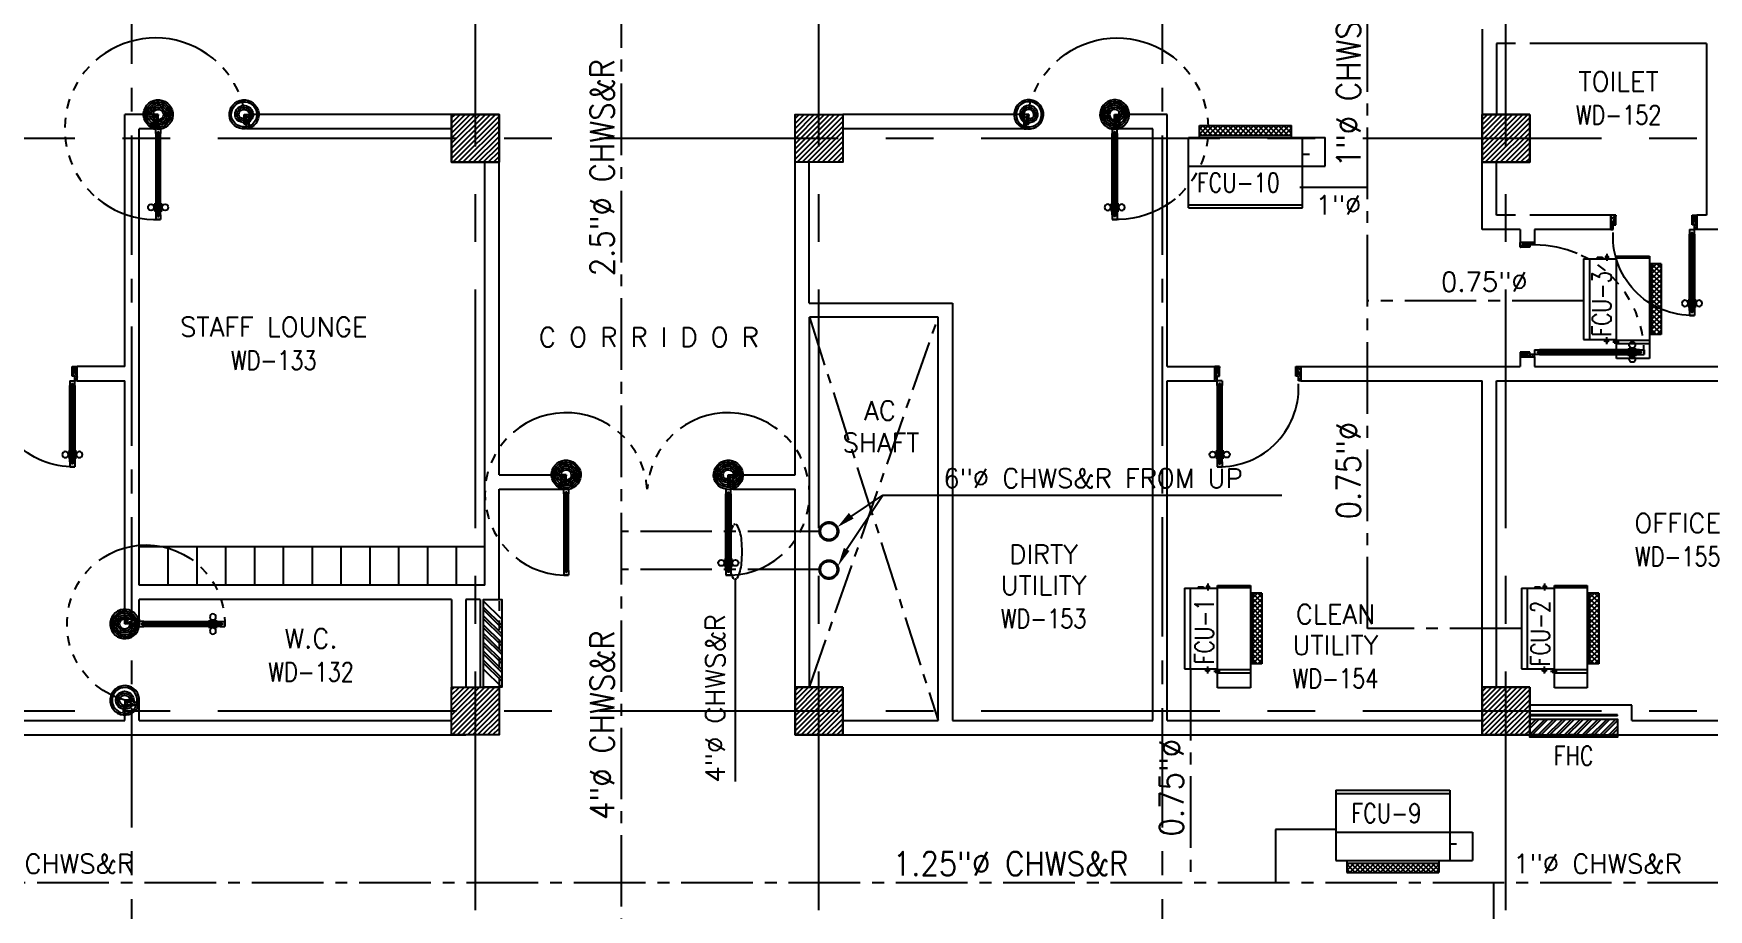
# Model space of a CAD drawing. Extents: x 417866242 to 417866469, y 43498047 to 43498124.
# Drawn here: x 417866435.73 to 417866453.28, y 43498082.73 to 43498091.91 of the extents above; entities that cross this region are included whole.
import ezdxf
from ezdxf.enums import TextEntityAlignment as Align

# ---------------------------------------------------------------- set-up
doc = ezdxf.new("R2010")
doc.units = 0
doc.header["$MEASUREMENT"] = 0
for name, pattern in [('CENTER', [2, 1.25, -0.25, 0.25, -0.25]), ('CENTER2', [1.125, 0.75, -0.125, 0.125, -0.125]), ('CENTERX2', [4, 2.5, -0.5, 0.5, -0.5]), ('HIDDEN', [0.375, 0.25, -0.125])]:
    doc.linetypes.add(name, pattern=pattern)
doc.layers.get('0').update_dxf_attribs({"linetype": 'CONTINUOUS'})
for name, color, linetype in [('AC-CH', 6, 'CENTER2'), ('AC-CHT', 2, 'CONTINUOUS'), ('AXES', 11, 'CENTERX2'), ('AXES1', 11, 'CENTER'), ('COL', 3, 'CONTINUOUS'), ('DOOR', 11, 'CONTINUOUS'), ('FCU', 6, 'CONTINUOUS'), ('FHC', 11, 'CONTINUOUS'), ('HAT', 11, 'CONTINUOUS'), ('INSUL', 11, 'CONTINUOUS'), ('Locker', 11, 'CONTINUOUS'), ('M-TEXT', 2, 'CONTINUOUS'), ('RM-NAME', 11, 'CONTINUOUS'), ('RM-NO', 11, 'CONTINUOUS'), ('TEXT', 6, 'CONTINUOUS'), ('WALL', 11, 'CONTINUOUS')]:
    doc.layers.add(name, color=color, linetype=linetype)
doc.styles.add('KHRS2', font='ROMANS.shx', dxfattribs={"height": 200})
doc.styles.add('ROMANS', font='ROMANS.shx', dxfattribs={"width": 0.6})

# ---------------------------------------------------------------- blocks, each defined once
blk = doc.blocks.new('A$C272A55A0')
at = {"layer": 'DOOR', "color": 0, "linetype": 'ByBlock'}
for p, q in [((0, 900), (0, 1050)), ((50, 1050), (0, 1050)), ((0, 900), (25, 900)), ((25, 950), (50, 950)), ((25, 900), (25, 950)), ((75, 900), (25, 900)), ((25, 850), (25, 900)), ((50, 950), (50, 1050)), ((75, 900), (75, 850)), ((1725, 900), (1775, 900)), ((1725, 900), (1725, 850)), ((1750, 950), (1750, 1050)), ((1750, 1050), (1800, 1050)), ((1775, 950), (1750, 950)), ((1775, 900), (1775, 950)), ((1800, 900), (1775, 900)), ((1775, 850), (1775, 900)), ((1800, 1050), (1800, 900)), ((42, 850), (25, 850)), ((58, 870), (42, 870)), ((42, 870), (42, 850)), ((58, 850), (58, 870)), ((75, 850), (58, 850)), ((1725, 850), (1742, 850)), ((1742, 870), (1758, 870)), ((1742, 850), (1742, 870)), ((1758, 870), (1758, 850)), ((1758, 850), (1775, 850)), ((25, 50), (42, 50)), ((25, 50), (25, 0)), ((25, 0), (75, 0)), ((75, 0), (25, 0)), ((42, 50), (42, 30)), ((42, 30), (58, 30)), ((58, 50), (75, 50)), ((58, 50), (58, 30)), ((75, 50), (75, 0)), ((1718, 160), (1709, 160)), ((1709, 95), (1709, 160)), ((1718, 95), (1709, 95)), ((1725, 173), (1718, 173)), ((1718, 173), (1718, 83)), ((1718, 95), (1718, 160)), ((1725, 83), (1718, 83)), ((1742, 50), (1725, 50)), ((1725, 50), (1725, 0)), ((1775, 0), (1725, 0)), ((1725, 0), (1775, 0)), ((1742, 50), (1742, 30)), ((1758, 30), (1742, 30)), ((1775, 50), (1758, 50)), ((1758, 50), (1758, 30)), ((1775, 173), (1782, 173)), ((1775, 83), (1782, 83)), ((1775, 50), (1775, 0)), ((1782, 173), (1782, 83)), ((1782, 160), (1791, 160)), ((1782, 95), (1782, 160)), ((1782, 95), (1791, 95)), ((1791, 95), (1791, 160))]:
    blk.add_line(p, q, dxfattribs=at)
at = {"layer": 'DOOR', "color": 9, "linetype": 'ByBlock'}
for p, q in [((50, 1050), (0, 1010)), ((50, 1050), (0, 937)), ((50, 1050), (37, 950)), ((1750, 1050), (1800, 1010)), ((1750, 1050), (1800, 937)), ((1750, 1050), (1763, 950))]:
    blk.add_line(p, q, dxfattribs=at)
at = {"layer": 'DOOR', "linetype": 'ByBlock'}
for p, q in [((25, 850), (25, 50)), ((42, 850), (42, 50)), ((58, 850), (58, 50)), ((75, 50), (75, 850)), ((1725, 50), (1725, 850)), ((1742, 850), (1742, 50)), ((1758, 850), (1758, 50)), ((1775, 850), (1775, 50))]:
    blk.add_line(p, q, dxfattribs=at)
at = {"layer": 'DOOR', "color": 0, "linetype": 'ByBlock'}
for centre in [(1676, 128), (1824, 128)]:
    blk.add_circle(centre, 32.4, dxfattribs=at)
at = {"layer": 'DOOR', "color": 9, "linetype": 'ByBlock'}
for centre, radius, start, end in [((50, 1050), 54.4, 203.2074, 270), ((50, 1050), 74.4, 227.7764, 270), ((50, 1050), 94.4, 238.0182, 270), ((50, 1050), 114, 244.0838, 257.3774), ((50, 1050), 134, 248.1598, 259.28), ((50, 1050), 154, 251.1053, 256.2858), ((50, 1050), 34.4, 180, 270), ((50, 1050), 14.4, 180, 270), ((1750, 1050), 14.4, 270, 0), ((1750, 1050), 34.4, 270, 0), ((1750, 1050), 54.4, 270, 336.7926), ((1750, 1050), 74.4, 270, 312.2236), ((1750, 1050), 94.4, 270, 301.9818), ((1750, 1050), 114, 282.6226, 295.9162), ((1750, 1050), 134, 280.72, 291.8402), ((1750, 1050), 154, 283.7142, 288.8947)]:
    blk.add_arc(centre, radius, start, end, dxfattribs=at)
at = {"layer": 'DOOR', "linetype": 'HIDDEN', "ltscale": 0.5}
for centre, start, end in [((50, 851), 268.3174, 3.2965), ((1750, 851), 176.7035, 271.6826)]:
    blk.add_arc(centre, 851, start, end, dxfattribs=at)
at = {"layer": 'WALL', "linetype": 'ByBlock'}
blk.add_line((1800, 900), (1800, 1050), dxfattribs=at)
blk = doc.blocks.new('*X72')
at = {"color": 0}
for p, q in [((235129, 149533), (235585, 149990)), ((235129, 149586), (235532, 149990)), ((235129, 149639), (235479, 149990)), ((235129, 149692), (235426, 149990)), ((235129, 149745), (235373, 149990)), ((235129, 149798), (235320, 149990)), ((235129, 149851), (235267, 149990)), ((235129, 149905), (235214, 149990)), ((235129, 149958), (235161, 149990)), ((235138, 149490), (235629, 149980)), ((235191, 149490), (235629, 149927)), ((235244, 149490), (235629, 149874)), ((235297, 149490), (235629, 149821)), ((235350, 149490), (235629, 149768)), ((235403, 149490), (235629, 149715)), ((235456, 149490), (235629, 149662)), ((235509, 149490), (235629, 149609)), ((235562, 149490), (235629, 149556)), ((235615, 149490), (235629, 149503))]:
    blk.add_line(p, q, dxfattribs=at)
blk = doc.blocks.new('COL50')
at = {"layer": 'COL'}
blk.add_lwpolyline([(-250, 250), (-250, -250), (250, -250), (250, 250)], close=True, dxfattribs=at)
blk = doc.blocks.new('DOOR90')
at = {"layer": 'DOOR', "color": 7, "linetype": 'ByBlock'}
for p, q in [((-150, 0), (0, 0)), ((-150, 0), (-150, -25)), ((0, -50), (-114, 0)), ((0, -50), (-40, 0)), ((0, -50), (0, 0)), ((-1000, -25), (-1050, -25)), ((-1050, -75), (-1050, -25)), ((-1050, -25), (-1050, -75)), ((-1000, -75), (-1050, -75)), ((-1000, -42), (-1020, -42)), ((-1020, -42), (-1020, -58)), ((-1000, -58), (-1020, -58)), ((-1000, -25), (-1000, -42)), ((-1000, -58), (-1000, -75)), ((-878, -18), (-968, -18)), ((-968, -25), (-968, -18)), ((-968, -75), (-968, -82)), ((-878, -82), (-968, -82)), ((-955, -9), (-890, -9)), ((-955, -18), (-955, -9)), ((-955, -18), (-890, -18)), ((-955, -82), (-890, -82)), ((-955, -82), (-955, -91)), ((-955, -91), (-890, -91)), ((-890, -18), (-890, -9)), ((-890, -82), (-890, -91)), ((-878, -25), (-878, -18)), ((-878, -75), (-878, -82)), ((-200, -25), (-150, -25)), ((-200, -42), (-200, -25)), ((-180, -42), (-200, -42)), ((-200, -58), (-180, -58)), ((-200, -75), (-200, -58)), ((-150, -75), (-200, -75)), ((-180, -58), (-180, -42)), ((-150, -25), (-100, -25)), ((-150, -75), (-150, -25)), ((-100, -25), (-100, -50)), ((0, -50), (-100, -37)), ((-100, -50), (0, -50)), ((-150, -875), (-100, -875)), ((-150, -900), (-150, -875)), ((0, -850), (-114, -900)), ((-100, -875), (-100, -850)), ((0, -850), (-100, -863)), ((-100, -850), (0, -850)), ((0, -850), (-40, -900)), ((0, -850), (0, -900)), ((-150, -900), (0, -900)), ((0, -900), (-150, -900))]:
    blk.add_line(p, q, dxfattribs=at)
at = {"layer": 'DOOR', "linetype": 'ByBlock'}
for p, q in [((-200, -25), (-1000, -25)), ((-200, -42), (-1000, -42)), ((-200, -58), (-1000, -58)), ((-1000, -75), (-200, -75))]:
    blk.add_line(p, q, dxfattribs=at)
at = {"layer": 'DOOR', "color": 7, "linetype": 'ByBlock'}
for centre in [(-923, 24), (-923, -124)]:
    blk.add_circle(centre, 32.4, dxfattribs=at)
for centre, radius, start, end in [((0, -50), 154, 161.1053, 166.2858), ((0, -50), 94.4, 148.0182, 180), ((0, -50), 134, 158.1598, 169.28), ((0, -50), 114, 154.0838, 167.3774), ((0, -50), 74.4, 137.7764, 180), ((0, -50), 54.4, 113.2074, 180), ((0, -50), 34.4, 90, 180), ((0, -50), 14.4, 90, 180), ((0, -850), 134, 190.72, 201.8402), ((0, -850), 94.4, 180, 211.9818), ((0, -850), 74.4, 180, 222.2236), ((0, -850), 54.4, 180, 246.7926), ((0, -850), 34.4, 180, 270), ((0, -850), 14.4, 180, 270), ((0, -850), 154, 193.7142, 198.8947)]:
    blk.add_arc(centre, radius, start, end, dxfattribs=at)
at = {"layer": 'DOOR', "linetype": 'HIDDEN', "ltscale": 0.5}
blk.add_arc((-222, -50), 828, 178.2701, 275.003, dxfattribs=at)
blk = doc.blocks.new('*X71')
at = {"color": 0}
for p, q in [((238729, 149527), (239191, 149990)), ((238729, 149580), (239138, 149990)), ((238729, 149633), (239085, 149990)), ((238729, 149686), (239032, 149990)), ((238729, 149739), (238979, 149990)), ((238729, 149792), (238926, 149990)), ((238729, 149845), (238873, 149990)), ((238729, 149898), (238820, 149990)), ((238729, 149951), (238767, 149990)), ((238744, 149490), (239229, 149974)), ((238797, 149490), (239229, 149921)), ((238850, 149490), (239229, 149868)), ((238903, 149490), (239229, 149815)), ((238956, 149490), (239229, 149762)), ((239009, 149490), (239229, 149709)), ((239062, 149490), (239229, 149656)), ((239116, 149490), (239229, 149603)), ((239169, 149490), (239229, 149550)), ((239222, 149490), (239229, 149497))]:
    blk.add_line(p, q, dxfattribs=at)
blk = doc.blocks.new('DOOR100')
at = {"layer": 'DOOR', "color": 7, "linetype": 'ByBlock'}
for p, q in [((-75, 1250), (-75, 1300)), ((-75, 1300), (-25, 1300)), ((-25, 1300), (-75, 1300)), ((-58, 1250), (-75, 1250)), ((-58, 1250), (-58, 1270)), ((-42, 1270), (-58, 1270)), ((-42, 1250), (-42, 1270)), ((-25, 1250), (-42, 1250)), ((-25, 1250), (-25, 1300)), ((-91, 1205), (-91, 1140)), ((-82, 1205), (-91, 1205)), ((-82, 1140), (-91, 1140)), ((-82, 1128), (-82, 1218)), ((-75, 1218), (-82, 1218)), ((-82, 1205), (-82, 1140)), ((-75, 1128), (-82, 1128)), ((-25, 1218), (-18, 1218)), ((-25, 1128), (-18, 1128)), ((-18, 1128), (-18, 1218)), ((-18, 1205), (-18, 1140)), ((-18, 1205), (-9, 1205)), ((-18, 1140), (-9, 1140)), ((-9, 1205), (-9, 1140)), ((-75, 200), (-58, 200)), ((-75, 150), (-75, 200)), ((-58, 200), (-58, 180)), ((-58, 180), (-42, 180)), ((-42, 200), (-25, 200)), ((-42, 180), (-42, 200)), ((-25, 200), (-25, 150)), ((-1200, 0), (-1200, 150)), ((-1200, 150), (-1175, 150)), ((-1200, 150), (-1200, 0)), ((-1150, 0), (-1200, 114)), ((-1150, 0), (-1200, 40)), ((-1150, 0), (-1200, 0)), ((-1175, 150), (-1175, 100)), ((-1175, 100), (-1150, 100)), ((-1150, 0), (-1163, 100)), ((-1150, 100), (-1150, 0)), ((-75, 150), (-25, 150)), ((-50, 0), (0, 114)), ((-50, 100), (-50, 0)), ((-50, 0), (-37, 100)), ((-25, 100), (-50, 100)), ((-50, 0), (0, 40)), ((-50, 0), (0, 0)), ((0, 150), (-25, 150)), ((-25, 150), (-25, 100)), ((0, 0), (0, 150)), ((0, 150), (0, 0))]:
    blk.add_line(p, q, dxfattribs=at)
at = {"layer": 'DOOR', "linetype": 'ByBlock'}
for p, q in [((-75, 1250), (-75, 200)), ((-58, 200), (-58, 1250)), ((-42, 200), (-42, 1250)), ((-25, 200), (-25, 1250))]:
    blk.add_line(p, q, dxfattribs=at)
at = {"layer": 'DOOR', "color": 7, "linetype": 'ByBlock'}
for centre in [(-124, 1173), (24, 1173)]:
    blk.add_circle(centre, 32.4, dxfattribs=at)
at = {"layer": 'DOOR', "linetype": 'HIDDEN', "ltscale": 0.5}
blk.add_arc((-25, 150), 1150, 90, 180, dxfattribs=at)
at = {"layer": 'DOOR', "color": 7, "linetype": 'ByBlock'}
for centre, radius, start, end in [((-1150, 0), 154, 103.7142, 108.8947), ((-1150, 0), 134, 100.72, 111.8402), ((-1150, 0), 94.4, 90, 121.9818), ((-1150, 0), 74.4, 90, 132.2236), ((-1150, 0), 54.4, 90, 156.7926), ((-1150, 0), 34.4, 90, 180), ((-1150, 0), 14.4, 90, 180), ((-50, 0), 94.4, 58.0182, 90), ((-50, 0), 74.4, 47.7764, 90), ((-50, 0), 54.4, 23.2074, 90), ((-50, 0), 34.4, 0, 90), ((-50, 0), 14.4, 0, 90), ((-50, 0), 134, 68.1598, 79.28), ((-50, 0), 114, 64.0838, 77.3774), ((-50, 0), 154, 71.1053, 76.2858)]:
    blk.add_arc(centre, radius, start, end, dxfattribs=at)
blk = doc.blocks.new('*X98')
at = {"color": 0}
for p, q in [((245929, 149515), (246404, 149990)), ((245929, 149568), (246351, 149990)), ((245929, 149621), (246298, 149990)), ((245929, 149674), (246245, 149990)), ((245929, 149727), (246192, 149990)), ((245929, 149780), (246139, 149990)), ((245929, 149833), (246086, 149990)), ((245929, 149886), (246033, 149990)), ((245929, 149939), (245979, 149990)), ((245957, 149490), (246429, 149962)), ((246010, 149490), (246429, 149908)), ((246063, 149490), (246429, 149855)), ((246116, 149490), (246429, 149802)), ((246169, 149490), (246429, 149749)), ((246222, 149490), (246429, 149696)), ((246275, 149490), (246429, 149643)), ((246328, 149490), (246429, 149590)), ((246381, 149490), (246429, 149537))]:
    blk.add_line(p, q, dxfattribs=at)
blk = doc.blocks.new('*X96')
at = {"color": 0}
for p, q in [((245929, 155507), (246411, 155990)), ((245929, 155560), (246358, 155990)), ((245929, 155613), (246305, 155990)), ((245929, 155666), (246252, 155990)), ((245929, 155719), (246199, 155990)), ((245929, 155772), (246146, 155990)), ((245929, 155825), (246093, 155990)), ((245929, 155879), (246040, 155990)), ((245929, 155932), (245987, 155990)), ((245964, 155490), (246429, 155954)), ((246017, 155490), (246429, 155901)), ((246070, 155490), (246429, 155848)), ((246123, 155490), (246429, 155795)), ((246176, 155490), (246429, 155742)), ((246229, 155490), (246429, 155689)), ((246282, 155490), (246429, 155636)), ((246335, 155490), (246429, 155583)), ((246388, 155490), (246429, 155530))]:
    blk.add_line(p, q, dxfattribs=at)
blk = doc.blocks.new('*X70')
at = {"color": 0}
for p, q in [((238729, 155520), (239199, 155990)), ((238729, 155573), (239145, 155990)), ((238729, 155626), (239092, 155990)), ((238729, 155679), (239039, 155990)), ((238729, 155732), (238986, 155990)), ((238729, 155785), (238933, 155990)), ((238729, 155838), (238880, 155990)), ((238729, 155891), (238827, 155990)), ((238729, 155944), (238774, 155990)), ((238752, 155490), (239229, 155967)), ((238805, 155490), (239229, 155914)), ((238858, 155490), (239229, 155861)), ((238911, 155490), (239229, 155808)), ((238964, 155490), (239229, 155755)), ((239017, 155490), (239229, 155702)), ((239070, 155490), (239229, 155649)), ((239123, 155490), (239229, 155596)), ((239176, 155490), (239229, 155542))]:
    blk.add_line(p, q, dxfattribs=at)
blk = doc.blocks.new('*X69')
at = {"color": 0}
for p, q in [((235129, 155526), (235592, 155990)), ((235129, 155579), (235539, 155990)), ((235129, 155632), (235486, 155990)), ((235129, 155685), (235433, 155990)), ((235129, 155738), (235380, 155990)), ((235129, 155791), (235327, 155990)), ((235129, 155844), (235274, 155990)), ((235129, 155897), (235221, 155990)), ((235129, 155950), (235168, 155990)), ((235145, 155490), (235629, 155973)), ((235198, 155490), (235629, 155920)), ((235251, 155490), (235629, 155867)), ((235304, 155490), (235629, 155814)), ((235357, 155490), (235629, 155761)), ((235410, 155490), (235629, 155708)), ((235464, 155490), (235629, 155655)), ((235517, 155490), (235629, 155602)), ((235570, 155490), (235629, 155549)), ((235623, 155490), (235629, 155496))]:
    blk.add_line(p, q, dxfattribs=at)
blk = doc.blocks.new('DOOR-10')
at = {"layer": 'DOOR', "color": 0, "linetype": 'ByBlock'}
for p, q in [((-26, 1100), (-76, 1100)), ((-76, 1100), (-26, 1100)), ((-76, 1050), (-76, 1100)), ((-43, 1070), (-59, 1070)), ((-59, 1050), (-59, 1070)), ((-43, 1050), (-43, 1070)), ((-26, 1050), (-26, 1100)), ((-83, 1005), (-92, 1005)), ((-92, 1005), (-92, 940)), ((-83, 940), (-92, 940)), ((-76, 1018), (-83, 1018)), ((-83, 928), (-83, 1018)), ((-83, 1005), (-83, 940)), ((-76, 928), (-83, 928)), ((-59, 1050), (-76, 1050)), ((-26, 1050), (-43, 1050)), ((-26, 1018), (-18, 1018)), ((-26, 928), (-18, 928)), ((-18, 928), (-18, 1018)), ((-18, 1005), (-9, 1005)), ((-18, 1005), (-18, 940)), ((-18, 940), (-9, 940)), ((-9, 1005), (-9, 940)), ((-76, 200), (-59, 200)), ((-76, 150), (-76, 200)), ((-59, 200), (-59, 180)), ((-59, 180), (-43, 180)), ((-43, 200), (-26, 200)), ((-43, 180), (-43, 200)), ((-26, 200), (-26, 150)), ((-1001, 0), (-1001, 150)), ((-1001, 150), (-976, 150)), ((-1001, 150), (-1001, 0)), ((-951, 0), (-1001, 0)), ((-976, 150), (-976, 100)), ((-976, 100), (-951, 100)), ((-951, 100), (-951, 0)), ((-76, 150), (-26, 150)), ((-51, 100), (-51, 0)), ((-26, 100), (-51, 100)), ((-51, 0), (-1, 0)), ((-1, 150), (-26, 150)), ((-26, 150), (-26, 100))]:
    blk.add_line(p, q, dxfattribs=at)
at = {"layer": 'DOOR', "linetype": 'ByBlock'}
for p, q in [((-76, 1050), (-76, 200)), ((-59, 200), (-59, 1050)), ((-43, 200), (-43, 1050)), ((-26, 200), (-26, 1050))]:
    blk.add_line(p, q, dxfattribs=at)
at = {"layer": 'DOOR', "color": 9, "linetype": 'ByBlock'}
for p, q in [((-951, 0), (-1001, 114)), ((-951, 0), (-1001, 40)), ((-951, 0), (-964, 100)), ((-51, 0), (-1, 114)), ((-51, 0), (-37, 100)), ((-51, 0), (-1, 40)), ((-1, 0), (-1, 150))]:
    blk.add_line(p, q, dxfattribs=at)
at = {"layer": 'DOOR', "color": 0, "linetype": 'ByBlock'}
for centre in [(-124, 973), (23, 973)]:
    blk.add_circle(centre, 32.4, dxfattribs=at)
at = {"layer": 'DOOR', "linetype": 'HIDDEN', "ltscale": 0.5}
blk.add_arc((-23, 149), 952, 93.1482, 179.9482, dxfattribs=at)
at = {"layer": 'DOOR', "color": 9, "linetype": 'ByBlock'}
for centre, radius, start, end in [((-951, 0), 154, 103.7142, 108.8947), ((-951, 0), 134, 100.72, 111.8402), ((-951, 0), 94.4, 90, 121.9818), ((-951, 0), 74.4, 90, 132.2236), ((-951, 0), 54.4, 90, 156.7926), ((-951, 0), 34.4, 90, 180), ((-951, 0), 14.4, 90, 180), ((-51, 0), 94.4, 58.0182, 90), ((-51, 0), 74.4, 47.7764, 90), ((-51, 0), 54.4, 23.2074, 90), ((-51, 0), 34.4, 0, 90), ((-51, 0), 14.4, 0, 90), ((-51, 0), 134, 68.1598, 79.28), ((-51, 0), 114, 64.0838, 77.3774), ((-51, 0), 154, 71.1053, 76.2858)]:
    blk.add_arc(centre, radius, start, end, dxfattribs=at)
blk = doc.blocks.new('*X31')
at = {"color": 0}
for p, q in [((-750, 2538), (-672, 2616)), ((-750, 2591), (-725, 2616)), ((-660, 2516), (-750, 2606)), ((-713, 2516), (-750, 2553)), ((-719, 2516), (-619, 2616)), ((-607, 2516), (-707, 2616)), ((-666, 2516), (-566, 2616)), ((-554, 2516), (-654, 2616)), ((-613, 2516), (-513, 2616)), ((-501, 2516), (-601, 2616)), ((-560, 2516), (-460, 2616)), ((-448, 2516), (-548, 2616)), ((-507, 2516), (-407, 2616)), ((-394, 2516), (-494, 2616)), ((-454, 2516), (-354, 2616)), ((-341, 2516), (-441, 2616)), ((-401, 2516), (-301, 2616)), ((-288, 2516), (-388, 2616)), ((-348, 2516), (-248, 2616)), ((-235, 2516), (-335, 2616)), ((-295, 2516), (-195, 2616)), ((-182, 2516), (-282, 2616)), ((-242, 2516), (-142, 2616)), ((-129, 2516), (-229, 2616)), ((-189, 2516), (-89, 2616)), ((-76, 2516), (-176, 2616)), ((-136, 2516), (-36, 2616)), ((-23, 2516), (-123, 2616)), ((-83, 2516), (17, 2616)), ((30, 2516), (-70, 2616)), ((-30, 2516), (70, 2616)), ((83, 2516), (-17, 2616)), ((23, 2516), (123, 2616)), ((136, 2516), (36, 2616)), ((76, 2516), (176, 2616)), ((189, 2516), (89, 2616)), ((129, 2516), (215, 2601)), ((215, 2543), (142, 2616)), ((182, 2516), (215, 2548)), ((215, 2596), (195, 2616))]:
    blk.add_line(p, q, dxfattribs=at)
blk = doc.blocks.new('WAP16')
at = {"color": 6}
for p, q in [((-597, 0), (-597, -737)), ((-597, 0), (597, 0)), ((597, 0), (597, -737)), ((-597, -437), (597, -437)), ((-597, -737), (597, -737))]:
    blk.add_line(p, q, dxfattribs=at)
at = {"color": 3}
for p, q in [((-597, -32), (597, -32)), ((597, -437), (835, -437)), ((835, -437), (835, -737)), ((597, -562), (670, -562)), ((-482, -737), (-482, -862)), ((-482, -762), (482, -762)), ((-482, -862), (482, -862)), ((482, -737), (482, -862)), ((597, -737), (835, -737))]:
    blk.add_line(p, q, dxfattribs=at)
at = {"color": 11}
blk.add_blockref('*X31', (268, -3378), dxfattribs=at)
blk = doc.blocks.new('*X29')
at = {"color": 0}
for p, q in [((16890, -2467), (16943, -2414)), ((16890, -2520), (16990, -2420)), ((16990, -2512), (16892, -2414)), ((16990, -2459), (16945, -2414)), ((16990, -2565), (16890, -2465)), ((16890, -2573), (16990, -2473)), ((16990, -2619), (16890, -2519)), ((16890, -2626), (16990, -2526)), ((16990, -2672), (16890, -2572)), ((16890, -2679), (16990, -2579)), ((16990, -2725), (16890, -2625)), ((16890, -2732), (16990, -2632)), ((16990, -2778), (16890, -2678)), ((16890, -2785), (16990, -2685)), ((16990, -2831), (16890, -2731)), ((16890, -2838), (16990, -2738)), ((16990, -2884), (16890, -2784)), ((16890, -2891), (16990, -2791)), ((16990, -2937), (16890, -2837)), ((16890, -2944), (16990, -2844)), ((16990, -2990), (16890, -2890)), ((16890, -2997), (16990, -2897)), ((16990, -3043), (16890, -2943)), ((16890, -3050), (16990, -2950)), ((16990, -3096), (16890, -2996)), ((16890, -3103), (16990, -3003)), ((16990, -3149), (16890, -3049)), ((16944, -3155), (16890, -3102)), ((16892, -3155), (16990, -3056)), ((16945, -3155), (16990, -3109))]:
    blk.add_line(p, q, dxfattribs=at)
blk = doc.blocks.new('WHE06')
at = {"color": 3}
for p, q in [((689, 622), (346, 622)), ((346, 622), (346, 469)), ((689, 469), (689, 622)), ((60, -422), (60, 422)), ((212, 437), (269, 437)), ((232, 452), (232, 422)), ((232, 452), (252, 452)), ((242, 472), (242, 399)), ((252, 452), (252, 422)), ((305, 448), (373, 448)), ((321, 458), (321, 438)), ((321, 458), (346, 458)), ((321, 438), (346, 438)), ((346, 430), (689, 430)), ((811, 371), (689, 371)), ((711, -371), (711, 371)), ((811, -371), (811, 371)), ((142, -437), (142, -422)), ((142, -437), (197, -437)), ((197, -437), (197, -422)), ((221, -437), (269, -437)), ((232, -452), (232, -422)), ((232, -452), (252, -452)), ((242, -472), (242, -399)), ((252, -452), (252, -422)), ((346, -430), (689, -430)), ((811, -371), (689, -371))]:
    blk.add_line(p, q, dxfattribs=at)
at = {"color": 6}
for p, q in [((0, -422), (0, 422)), ((0, 422), (346, 422)), ((346, 469), (346, -451)), ((689, 469), (346, 469)), ((689, -451), (689, 469)), ((0, -422), (346, -422)), ((346, -451), (689, -451))]:
    blk.add_line(p, q, dxfattribs=at)
at = {"color": 11}
blk.add_blockref('*X29', (-16179, 2784), dxfattribs=at)
blk = doc.blocks.new('*X112')
at = {"color": 0}
for p, q in [((16890, -2467), (16943, -2414)), ((16890, -2520), (16990, -2420)), ((16990, -2512), (16892, -2414)), ((16990, -2459), (16945, -2414)), ((16990, -2565), (16890, -2465)), ((16890, -2573), (16990, -2473)), ((16990, -2619), (16890, -2519)), ((16890, -2626), (16990, -2526)), ((16990, -2672), (16890, -2572)), ((16890, -2679), (16990, -2579)), ((16990, -2725), (16890, -2625)), ((16890, -2732), (16990, -2632)), ((16990, -2778), (16890, -2678)), ((16890, -2785), (16990, -2685)), ((16990, -2831), (16890, -2731)), ((16890, -2838), (16990, -2738)), ((16990, -2884), (16890, -2784)), ((16890, -2891), (16990, -2791)), ((16990, -2937), (16890, -2837)), ((16890, -2944), (16990, -2844)), ((16990, -2990), (16890, -2890)), ((16890, -2997), (16990, -2897)), ((16990, -3043), (16890, -2943)), ((16890, -3050), (16990, -2950)), ((16990, -3096), (16890, -2996)), ((16890, -3103), (16990, -3003)), ((16990, -3149), (16890, -3049)), ((16944, -3155), (16890, -3102)), ((16892, -3155), (16990, -3056)), ((16945, -3155), (16990, -3109))]:
    blk.add_line(p, q, dxfattribs=at)
blk = doc.blocks.new('RM1')
at = {"layer": 'RM-NAME', "style": 'ROMANS'}
for tag, p in [('ROOMNAME1', (0, 324)), ('ROOMNAME2', (0, 0))]:
    blk.add_attdef(tag, text='', height=200, dxfattribs=at).set_placement(p, align=Align.MIDDLE)

msp = doc.modelspace()

# ---------------------------------------------------------------- hatches: boundary and pattern name
at = {"layer": 'FHC', "linetype": 'ByBlock', "ltscale": 0.3}
h = msp.add_hatch(dxfattribs=at)
h.set_pattern_fill('ANSI32', color=11, scale=0.175, angle=90, style=0)
h.set_pattern_definition([(135, (417866471.68712, 43497852.862604), (-0.046403883, -0.046403883), []), (135, (417866471.68712, 43497852.89354), (-0.046403883, -0.046403883), [])])
h.paths.add_polyline_path([(417866440.636, 43498085.979), (417866440.446, 43498085.979), (417866440.446, 43498085.059), (417866440.636, 43498085.059)])
h.paths.add_polyline_path([(417866441.057, 43498084.846), (417866440.636, 43498084.846), (417866440.636, 43498085.109), (417866441.057, 43498085.109)], flags=9)
h = msp.add_hatch(dxfattribs=at)
h.set_pattern_fill('ANSI32', color=11, scale=0.175, style=0)
h.set_pattern_definition([(45, (417866219.214834, 43498053.48278), (-0.046403883, 0.046403883), []), (45, (417866219.24577, 43498053.48278), (-0.046403883, 0.046403883), [])])
h.paths.add_polyline_path([(417866452.331, 43498084.534), (417866452.331, 43498084.724), (417866451.411, 43498084.724), (417866451.411, 43498084.534)])
h.paths.add_polyline_path([(417866451.198, 43498084.113), (417866451.198, 43498084.533), (417866451.461, 43498084.533), (417866451.461, 43498084.113)], flags=9)

# ---------------------------------------------------------------- linework, layer by layer
at = {"layer": 'AC-CH'}
for p, q in [((417866441.889, 43498103.759), (417866441.889, 43498062.589)), ((417866449.711, 43498085.673), (417866449.711, 43498099.711)), ((417866448.999, 43498090.297), (417866449.711, 43498090.297)), ((417866451.975, 43498089.106), (417866449.711, 43498089.106)), ((417866443.965, 43498086.691), (417866441.889, 43498086.691)), ((417866443.965, 43498086.291), (417866441.889, 43498086.291)), ((417866451.323, 43498085.673), (417866449.711, 43498085.673)), ((417866447.856, 43498085.25), (417866447.856, 43498083.009)), ((417866448.745, 43498083.568), (417866448.745, 43498083.009)), ((417866449.377, 43498083.568), (417866448.745, 43498083.568)), ((417866455.643, 43498083.009), (417866399.352, 43498083.009)), ((417866451.035, 43498076.951), (417866451.035, 43498083.009))]:
    msp.add_line(p, q, dxfattribs=at)
for centre, major_axis, start_param, end_param in [((417866444.065, 43498086.691), (0.0013, 0.1), 0.012686, 6.295871), ((417866444.065, 43498086.691), (-0.0011, 0.0867), -0.01216078868948389, 6.271024518490102), ((417866444.065, 43498086.291), (0.0013, 0.1), 0.012686, 6.295871), ((417866444.065, 43498086.291), (-0.0011, 0.0867), -0.01216078868948389, 6.271024518490102)]:
    msp.add_ellipse(centre, major_axis=major_axis, ratio=0.999985, start_param=start_param, end_param=end_param, dxfattribs=at)
at = {"layer": 'AC-CHT', "color": 4}
for p, q in [((417866444.251, 43498086.503), (417866444.632, 43498087.071)), ((417866444.3, 43498086.848), (417866444.632, 43498087.071)), ((417866444.632, 43498087.071), (417866448.812, 43498087.071)), ((417866443.083, 43498086.189), (417866443.083, 43498084.072))]:
    msp.add_line(p, q, dxfattribs=at)
for centre, major_axis, ratio, start_param, end_param in [((417866443.287, 43498086.617), (0.186, 0.186), 0.999994, 1.807171, 2.108016), ((417866443.083, 43498086.742), (-0.0175, 0.0175), 0.999998, -0.785399, 0.236378), ((417866443.083, 43498086.742), (-0.0175, 0.0175), 1, 4.476013, 5.497787), ((417866442.88, 43498086.617), (0.186, 0.186), 1, 5.745962, 6.046809), ((417866444.149, 43498086.478), (-0.007, 1.138), 0.999986, 1.460303, 1.56488), ((417866443.617, 43498086.534), (0.427, 0.427), 0.999998, 2.108018, 2.251615), ((417866442.55, 43498086.534), (-0.427, 0.427), 0.999998, 4.03157, 4.175167), ((417866442.018, 43498086.478), (0.007, 1.138), 0.999986, -1.56488, -1.460303), ((417866444.149, 43498086.478), (0.007, 1.138), 0.999986, 1.576712, 1.681289), ((417866443.617, 43498086.422), (-0.427, 0.427), 0.999998, 0.889978, 1.033574), ((417866442.55, 43498086.422), (0.427, 0.427), 0.999998, 5.249611, 5.393208), ((417866442.018, 43498086.478), (-0.007, 1.138), 0.999986, 4.601896, 4.706473), ((417866443.287, 43498086.338), (-0.186, 0.186), 0.999994, 1.033576, 1.334421), ((417866443.083, 43498086.214), (0.0175, 0.0175), 0.999999, 2.905215, 3.926991), ((417866443.083, 43498086.214), (0.0175, 0.0175), 0.999999, 3.926991, 4.948765), ((417866442.88, 43498086.338), (-0.186, 0.186), 0.999999, 3.377969, 3.678816)]:
    msp.add_ellipse(centre, major_axis=major_axis, ratio=ratio, start_param=start_param, end_param=end_param, dxfattribs=at)
for points in [[(417866444.274, 43498086.884), (417866444.325, 43498086.826), (417866444.155, 43498086.735)], [(417866444.222, 43498086.518), (417866444.281, 43498086.487), (417866444.159, 43498086.325)]]:
    msp.add_solid(points, dxfattribs=at)
at = {"layer": 'AXES'}
for p, q in [((417866440.361, 43498046.724), (417866440.361, 43498123.537)), ((417866443.961, 43498046.724), (417866443.961, 43498123.537)), ((417866451.161, 43498046.724), (417866451.161, 43498123.537)), ((417866468.161, 43498090.809), (417866400.121, 43498090.809)), ((417866468.161, 43498084.809), (417866400.121, 43498084.809))]:
    msp.add_line(p, q, dxfattribs=at)
at = {"layer": 'AXES1'}
for p, q in [((417866436.761, 43498053.589), (417866436.761, 43498112.409)), ((417866447.561, 43498053.589), (417866447.561, 43498112.409))]:
    msp.add_line(p, q, dxfattribs=at)
at = {"layer": 'FCU', "color": 6}
for p, q in [((417866451.975, 43498089.548), (417866451.975, 43498088.703)), ((417866451.975, 43498089.548), (417866452.321, 43498089.548)), ((417866452.321, 43498088.656), (417866452.321, 43498089.576)), ((417866452.321, 43498089.576), (417866452.664, 43498089.576)), ((417866452.664, 43498089.576), (417866452.664, 43498088.656)), ((417866451.975, 43498088.703), (417866452.321, 43498088.703)), ((417866452.664, 43498088.656), (417866452.321, 43498088.656))]:
    msp.add_line(p, q, dxfattribs=at)
at = {"layer": 'FCU', "color": 3}
for p, q in [((417866452.036, 43498089.548), (417866452.036, 43498088.703)), ((417866452.117, 43498089.563), (417866452.117, 43498089.548)), ((417866452.117, 43498089.563), (417866452.172, 43498089.563)), ((417866452.172, 43498089.563), (417866452.172, 43498089.548)), ((417866452.197, 43498089.563), (417866452.244, 43498089.563)), ((417866452.207, 43498089.578), (417866452.227, 43498089.578)), ((417866452.207, 43498089.578), (417866452.207, 43498089.548)), ((417866452.217, 43498089.598), (417866452.217, 43498089.525)), ((417866452.227, 43498089.578), (417866452.227, 43498089.548)), ((417866452.321, 43498089.556), (417866452.664, 43498089.556)), ((417866452.787, 43498089.496), (417866452.664, 43498089.496)), ((417866452.687, 43498089.496), (417866452.687, 43498088.755)), ((417866452.787, 43498089.496), (417866452.787, 43498088.755)), ((417866452.188, 43498088.688), (417866452.244, 43498088.688)), ((417866452.207, 43498088.673), (417866452.207, 43498088.703)), ((417866452.207, 43498088.673), (417866452.227, 43498088.673)), ((417866452.217, 43498088.653), (417866452.217, 43498088.726)), ((417866452.227, 43498088.673), (417866452.227, 43498088.703)), ((417866452.28, 43498088.678), (417866452.349, 43498088.678)), ((417866452.296, 43498088.668), (417866452.296, 43498088.688)), ((417866452.296, 43498088.688), (417866452.321, 43498088.688)), ((417866452.296, 43498088.668), (417866452.321, 43498088.668)), ((417866452.321, 43498088.695), (417866452.664, 43498088.695)), ((417866452.321, 43498088.504), (417866452.321, 43498088.656)), ((417866452.787, 43498088.755), (417866452.664, 43498088.755)), ((417866452.664, 43498088.656), (417866452.664, 43498088.504)), ((417866452.664, 43498088.504), (417866452.321, 43498088.504))]:
    msp.add_line(p, q, dxfattribs=at)
at = {"layer": 'FHC', "color": 250, "linetype": 'HIDDEN', "ltscale": 0.25}
msp.add_line((417866452.331, 43498084.559), (417866451.411, 43498084.559), dxfattribs=at)
at = {"layer": 'FHC', "linetype": 'ByBlock', "ltscale": 0.3}
for points in [[(417866440.446, 43498085.059), (417866440.446, 43498085.979), (417866440.636, 43498085.979), (417866440.636, 43498085.059)], [(417866451.411, 43498084.724), (417866452.331, 43498084.724), (417866452.331, 43498084.534), (417866451.411, 43498084.534)]]:
    msp.add_lwpolyline(points, close=True, dxfattribs=at)
at = {"layer": 'INSUL', "linetype": 'CENTER2', "ltscale": 0.7}
for p, q in [((417866443.861, 43498085.059), (417866445.21, 43498088.934)), ((417866443.861, 43498088.934), (417866445.21, 43498084.709))]:
    msp.add_line(p, q, dxfattribs=at)
at = {"layer": 'Locker'}
msp.add_line((417866440.461, 43498086.529), (417866436.836, 43498086.529), dxfattribs=at)
at = {"layer": 'Locker', "linetype": 'Continuous'}
for p, q in [((417866437.138, 43498086.529), (417866437.138, 43498086.129)), ((417866437.44, 43498086.529), (417866437.44, 43498086.129)), ((417866437.742, 43498086.529), (417866437.742, 43498086.129)), ((417866438.044, 43498086.529), (417866438.044, 43498086.129)), ((417866438.346, 43498086.529), (417866438.346, 43498086.129)), ((417866438.649, 43498086.529), (417866438.649, 43498086.129)), ((417866438.951, 43498086.529), (417866438.951, 43498086.129)), ((417866439.253, 43498086.529), (417866439.253, 43498086.129)), ((417866439.555, 43498086.529), (417866439.555, 43498086.129)), ((417866439.857, 43498086.529), (417866439.857, 43498086.129)), ((417866440.159, 43498086.529), (417866440.159, 43498086.129))]:
    msp.add_line(p, q, dxfattribs=at)
at = {"layer": 'WALL', "linetype": 'ByBlock'}
for p, q in [((417866450.911, 43498091.954), (417866450.911, 43498091.059)), ((417866451.061, 43498091.804), (417866451.061, 43498091.059)), ((417866453.261, 43498091.804), (417866453.261, 43498090.004)), ((417866452.261, 43498090.004), (417866452.261, 43498089.854)), ((417866453.161, 43498090.004), (417866453.161, 43498089.854)), ((417866451.311, 43498089.854), (417866451.311, 43498089.719)), ((417866451.311, 43498089.719), (417866451.461, 43498089.719)), ((417866451.461, 43498089.854), (417866451.461, 43498089.719)), ((417866451.311, 43498088.519), (417866451.311, 43498088.419)), ((417866451.311, 43498088.519), (417866451.461, 43498088.519)), ((417866451.461, 43498088.519), (417866451.461, 43498088.419)), ((417866440.111, 43498085.979), (417866436.836, 43498085.979)), ((417866436.836, 43498085.771), (417866436.686, 43498085.771)), ((417866436.836, 43498084.871), (417866436.686, 43498084.871))]:
    msp.add_line(p, q, dxfattribs=at)
at = {"layer": 'WALL'}
for p, q in [((417866451.261, 43498091.804), (417866451.061, 43498091.804)), ((417866453.261, 43498091.804), (417866451.411, 43498091.804)), ((417866436.686, 43498088.419), (417866436.686, 43498091.059)), ((417866436.986, 43498091.059), (417866436.686, 43498091.059)), ((417866436.986, 43498090.909), (417866436.986, 43498091.059)), ((417866437.986, 43498090.909), (417866437.986, 43498091.059)), ((417866440.111, 43498091.059), (417866437.986, 43498091.059)), ((417866446.11, 43498091.059), (417866444.211, 43498091.059)), ((417866446.11, 43498090.909), (417866446.11, 43498091.059)), ((417866447.61, 43498091.059), (417866447.11, 43498091.059)), ((417866447.11, 43498090.909), (417866447.11, 43498091.059)), ((417866447.61, 43498088.419), (417866447.61, 43498091.059)), ((417866436.836, 43498086.129), (417866436.836, 43498090.909)), ((417866436.986, 43498090.909), (417866436.836, 43498090.909)), ((417866440.111, 43498090.909), (417866437.986, 43498090.909)), ((417866446.11, 43498090.909), (417866444.211, 43498090.909)), ((417866447.46, 43498090.909), (417866447.11, 43498090.909)), ((417866447.46, 43498084.709), (417866447.46, 43498090.909)), ((417866440.461, 43498086.129), (417866440.461, 43498090.559)), ((417866440.611, 43498087.284), (417866440.611, 43498090.559)), ((417866443.711, 43498087.284), (417866443.711, 43498090.559)), ((417866443.86, 43498089.084), (417866443.86, 43498090.559)), ((417866450.911, 43498089.854), (417866450.911, 43498090.559)), ((417866451.061, 43498090.004), (417866451.061, 43498090.559)), ((417866451.261, 43498090.004), (417866451.061, 43498090.004)), ((417866452.261, 43498090.004), (417866451.411, 43498090.004)), ((417866453.261, 43498090.004), (417866453.161, 43498090.004)), ((417866451.311, 43498089.854), (417866450.911, 43498089.854)), ((417866452.261, 43498089.854), (417866451.461, 43498089.854)), ((417866453.411, 43498089.854), (417866453.161, 43498089.854)), ((417866443.86, 43498089.084), (417866445.36, 43498089.084)), ((417866445.36, 43498089.084), (417866445.36, 43498084.709)), ((417866445.21, 43498088.934), (417866443.861, 43498088.934)), ((417866443.861, 43498085.059), (417866443.861, 43498088.934)), ((417866445.21, 43498084.709), (417866445.21, 43498088.934)), ((417866436.186, 43498088.269), (417866436.186, 43498088.419)), ((417866436.686, 43498088.419), (417866436.186, 43498088.419)), ((417866447.61, 43498088.419), (417866448.11, 43498088.419)), ((417866448.11, 43498088.269), (417866448.11, 43498088.419)), ((417866449.01, 43498088.269), (417866449.01, 43498088.419)), ((417866449.01, 43498088.419), (417866451.311, 43498088.419)), ((417866451.461, 43498088.419), (417866458.111, 43498088.419)), ((417866436.186, 43498088.269), (417866436.686, 43498088.269)), ((417866436.686, 43498085.771), (417866436.686, 43498088.269)), ((417866447.61, 43498088.269), (417866448.11, 43498088.269)), ((417866447.61, 43498084.709), (417866447.61, 43498088.269)), ((417866449.01, 43498088.269), (417866450.911, 43498088.269)), ((417866450.911, 43498085.059), (417866450.911, 43498088.269)), ((417866451.061, 43498085.059), (417866451.061, 43498088.269)), ((417866451.061, 43498088.269), (417866454.686, 43498088.269)), ((417866440.611, 43498087.284), (417866441.261, 43498087.284)), ((417866441.261, 43498087.134), (417866441.261, 43498087.284)), ((417866443.061, 43498087.284), (417866443.711, 43498087.284)), ((417866443.061, 43498087.134), (417866443.061, 43498087.284)), ((417866440.611, 43498087.134), (417866441.261, 43498087.134)), ((417866440.611, 43498085.979), (417866440.611, 43498087.134)), ((417866443.061, 43498087.134), (417866443.711, 43498087.134)), ((417866443.711, 43498084.909), (417866443.711, 43498087.134)), ((417866440.461, 43498086.129), (417866436.836, 43498086.129)), ((417866436.836, 43498085.771), (417866436.836, 43498085.979)), ((417866440.111, 43498085.979), (417866440.111, 43498085.059)), ((417866440.261, 43498085.979), (417866440.261, 43498085.059)), ((417866440.411, 43498085.979), (417866440.261, 43498085.979)), ((417866440.411, 43498085.979), (417866440.411, 43498085.059)), ((417866440.446, 43498085.059), (417866440.446, 43498085.979)), ((417866440.446, 43498085.979), (417866440.611, 43498085.979)), ((417866436.686, 43498084.709), (417866436.686, 43498084.871)), ((417866436.836, 43498084.709), (417866436.836, 43498084.871)), ((417866452.481, 43498084.869), (417866451.411, 43498084.869)), ((417866452.481, 43498084.709), (417866452.481, 43498084.869)), ((417866433.411, 43498084.709), (417866436.686, 43498084.709)), ((417866436.836, 43498084.709), (417866440.111, 43498084.709)), ((417866444.211, 43498084.709), (417866445.21, 43498084.709)), ((417866445.36, 43498084.709), (417866447.46, 43498084.709)), ((417866447.61, 43498084.709), (417866450.911, 43498084.709)), ((417866451.411, 43498084.759), (417866451.411, 43498084.769)), ((417866452.331, 43498084.769), (417866451.411, 43498084.769)), ((417866452.331, 43498084.759), (417866451.411, 43498084.759)), ((417866451.411, 43498084.724), (417866452.331, 43498084.724)), ((417866451.411, 43498084.558), (417866451.411, 43498084.723)), ((417866452.331, 43498084.759), (417866452.331, 43498084.769)), ((417866452.331, 43498084.724), (417866452.331, 43498084.556)), ((417866452.481, 43498084.709), (417866453.636, 43498084.709)), ((417866433.411, 43498084.559), (417866440.261, 43498084.559)), ((417866444.211, 43498084.559), (417866450.911, 43498084.559)), ((417866451.411, 43498084.559), (417866453.636, 43498084.559))]:
    msp.add_line(p, q, dxfattribs=at)
at = {"layer": 'WALL', "color": 250, "linetype": 'HIDDEN', "ltscale": 0.25}
msp.add_line((417866440.613, 43498085.059), (417866440.613, 43498085.979), dxfattribs=at)
at = {"layer": 'WALL', "linetype": 'ByBlock', "ltscale": 0.3}
for points in [[(417866440.111, 43498090.559), (417866440.611, 43498090.559), (417866440.611, 43498091.059), (417866440.111, 43498091.059)], [(417866444.211, 43498090.559), (417866443.711, 43498090.559), (417866443.711, 43498091.059), (417866444.211, 43498091.059)], [(417866451.411, 43498091.059), (417866450.911, 43498091.059), (417866450.911, 43498090.559), (417866451.411, 43498090.559)], [(417866444.211, 43498085.059), (417866443.711, 43498085.059), (417866443.711, 43498084.559), (417866444.211, 43498084.559)], [(417866451.411, 43498085.059), (417866450.911, 43498085.059), (417866450.911, 43498084.559), (417866451.411, 43498084.559)]]:
    msp.add_lwpolyline(points, close=True, dxfattribs=at)

# ---------------------------------------------------------------- block references
at = {"layer": 'COL', "xscale": -0.0009999871253967285, "yscale": 0.001000002026557922, "zscale": 0.001}
for p in [(417866440.361, 43498090.809), (417866443.961, 43498090.809), (417866451.161, 43498090.809), (417866440.361, 43498084.809), (417866443.961, 43498084.809), (417866451.161, 43498084.809)]:
    msp.add_blockref('COL50', p, dxfattribs=at)
at = {"layer": 'DOOR', "color": 0, "linetype": 'ByBlock', "ltscale": 0.3, "yscale": 0.001000002026557922, "zscale": 0.001, "rotation": 180}
for p, xscale in [((417866436.985, 43498091.059), 0.0009999871253967285), ((417866447.111, 43498091.059), -0.0009999871253967285)]:
    msp.add_blockref('DOOR-10', p, dxfattribs=dict(at, xscale=xscale))
at = {"layer": 'DOOR', "color": 0, "linetype": 'ByBlock', "yscale": 0.001000002026557922, "zscale": 0.001}
for name, p, xscale, rotation in [('DOOR90', (417866453.161, 43498090.004), -0.001000002026557922, 270), ('DOOR100', (417866451.311, 43498088.519), 0.001000002026557922, 270), ('DOOR90', (417866436.186, 43498088.419), -0.001000002026557922, 270), ('DOOR90', (417866448.11, 43498088.419), 0.001000002026557922, 90)]:
    msp.add_blockref(name, p, dxfattribs=dict(at, xscale=xscale, rotation=rotation))
for name, p, xscale in [('A$C272A55A0', (417866441.261, 43498086.233), 0.0009999871253967285), ('DOOR90', (417866436.686, 43498085.771), -0.0009999871253967285)]:
    msp.add_blockref(name, p, dxfattribs=dict(at, xscale=xscale))
at = {"layer": 'FCU', "linetype": 'ByBlock', "xscale": -0.0009999871253967285, "yscale": 0.001000002026557922, "zscale": 0.001, "rotation": 180}
for name, p in [('WAP16', (417866448.431, 43498090.082)), ('WHE06', (417866447.793, 43498085.673)), ('WHE06', (417866451.323, 43498085.673))]:
    msp.add_blockref(name, p, dxfattribs=at)
at = {"layer": 'FCU', "color": 11, "extrusion": (0, 0, -1), "xscale": 0.0009999871253967285, "yscale": 0.001000002026557922, "zscale": -0.001, "rotation": 180}
msp.add_blockref('*X112', (-417866435.796, 43498086.341), dxfattribs=at)
at = {"layer": 'FCU', "linetype": 'ByBlock', "xscale": 0.0009999871253967285, "yscale": 0.001000002026557922, "zscale": 0.001}
msp.add_blockref('WAP16', (417866449.974, 43498083.978), dxfattribs=at)
at = {"layer": 'HAT', "xscale": 0.0009999871253967285, "yscale": 0.001000002026557922, "zscale": 0.001}
for name in ['*X69', '*X70', '*X96', '*X72', '*X71', '*X98']:
    msp.add_blockref(name, (417866204.982, 43497935.069), dxfattribs=at)
at = {"layer": 'RM-NAME'}
ref = msp.add_blockref('RM1', (417866452.341, 43498091.405), dxfattribs=dict(at, xscale=-0.0009999871253967285, yscale=0.001000002026557922, zscale=0.001))
ref.add_attrib('ROOMNO', 'WD-152', dxfattribs={"layer": 'RM-NO', "height": 0.2, "style": 'ROMANS', "width": 0.8}).set_placement((417866452.341, 43498091.055), align=Align.MIDDLE)
ref.add_attrib('ROOMNAME2', 'TOILET', dxfattribs={"height": 0.2, "style": 'ROMANS'}).set_placement((417866452.341, 43498091.405), align=Align.MIDDLE)
ref = msp.add_blockref('RM1', (417866438.247, 43498088.834), dxfattribs=dict(at, xscale=0.0009999871253967285, yscale=0.001000002026557922, zscale=0.001))
ref.add_attrib('ROOMNO', 'WD-133', dxfattribs={"layer": 'RM-NO', "height": 0.2, "style": 'ROMANS', "width": 0.8}).set_placement((417866438.247, 43498088.484), align=Align.MIDDLE)
ref.add_attrib('ROOMNAME2', 'STAFF LOUNGE', dxfattribs={"height": 0.2, "style": 'ROMANS'}).set_placement((417866438.247, 43498088.834), align=Align.MIDDLE)
ref = msp.add_blockref('RM1', (417866452.961, 43498086.778), dxfattribs=dict(at, xscale=0.0009999871253967285, yscale=0.001000002026557922, zscale=0.001))
ref.add_attrib('ROOMNO', 'WD-155', dxfattribs={"layer": 'RM-NO', "height": 0.2, "style": 'ROMANS', "width": 0.8}).set_placement((417866452.961, 43498086.428), align=Align.MIDDLE)
ref.add_attrib('ROOMNAME2', 'OFFICE', dxfattribs={"height": 0.2, "style": 'ROMANS'}).set_placement((417866452.961, 43498086.778), align=Align.MIDDLE)
ref = msp.add_blockref('RM1', (417866446.315, 43498086.127), dxfattribs=dict(at, xscale=0.0009999871253967285, yscale=0.001000002026557922, zscale=0.001))
ref.add_attrib('ROOMNO', 'WD-153', dxfattribs={"layer": 'RM-NO', "height": 0.2, "style": 'ROMANS', "width": 0.8}).set_placement((417866446.315, 43498085.777), align=Align.MIDDLE)
ref.add_attrib('ROOMNAME2', 'UTILITY', dxfattribs={"height": 0.2, "style": 'ROMANS'}).set_placement((417866446.315, 43498086.127), align=Align.MIDDLE)
ref.add_attrib('ROOMNAME1', 'DIRTY', dxfattribs={"height": 0.2, "style": 'ROMANS'}).set_placement((417866446.315, 43498086.451), align=Align.MIDDLE)
ref = msp.add_blockref('RM1', (417866449.374, 43498085.5), dxfattribs=dict(at, xscale=0.0009999871253967285, yscale=0.001000002026557922, zscale=0.001))
ref.add_attrib('ROOMNO', 'WD-154', dxfattribs={"layer": 'RM-NO', "height": 0.2, "style": 'ROMANS', "width": 0.8}).set_placement((417866449.374, 43498085.15), align=Align.MIDDLE)
ref.add_attrib('ROOMNAME2', 'UTILITY', dxfattribs={"height": 0.2, "style": 'ROMANS'}).set_placement((417866449.374, 43498085.5), align=Align.MIDDLE)
ref.add_attrib('ROOMNAME1', 'CLEAN', dxfattribs={"height": 0.2, "style": 'ROMANS'}).set_placement((417866449.374, 43498085.824), align=Align.MIDDLE)
ref = msp.add_blockref('RM1', (417866438.638, 43498085.569), dxfattribs=dict(at, xscale=0.0009999871253967285, yscale=0.001000002026557922, zscale=0.001))
ref.add_attrib('ROOMNO', 'WD-132', dxfattribs={"layer": 'RM-NO', "height": 0.2, "style": 'ROMANS', "width": 0.8}).set_placement((417866438.638, 43498085.219), align=Align.MIDDLE)
ref.add_attrib('ROOMNAME2', 'W.C.', dxfattribs={"height": 0.2, "style": 'ROMANS'}).set_placement((417866438.638, 43498085.569), align=Align.MIDDLE)

# ---------------------------------------------------------------- texts
at = {"layer": 'AC-CHT', "style": 'KHRS2'}
for s, height, width, p in [('1"%%C CHWS&R', 0.25, 0.9, (417866449.511, 43498091.498)), ('2.5"%%C CHWS&R', 0.25, 0.9, (417866441.689, 43498090.502)), ('0.75"%%C', 0.25, 0.9, (417866449.511, 43498087.328)), ('4"%%C CHWS&R', 0.2, 1.000015, (417866442.873, 43498084.943)), ('4"%%C CHWS&R', 0.25, 0.9, (417866441.689, 43498084.661)), ('0.75"%%C', 0.25, 0.9, (417866447.656, 43498084.006))]:
    msp.add_text(s, height=height, rotation=90, dxfattribs=dict(at, width=width)).set_placement(p, align=Align.MIDDLE)
for s, height, width, p in [('1"%%C', 0.2, 0.999985, (417866449.405, 43498090.11)), ('0.75"%%C', 0.2, 0.999985, (417866450.934, 43498089.306)), ('6"%%C CHWS&R FROM UP', 0.2, 0.999985, (417866446.833, 43498087.248)), ('3"%%C CHWS&R', 0.2, 0.999985, (417866435.9, 43498083.209)), ('1.25"%%C CHWS&R', 0.25, 0.9, (417866445.97, 43498083.209)), ('1"%%C CHWS&R', 0.2, 0.999985, (417866452.121, 43498083.209))]:
    msp.add_text(s, height=height, dxfattribs=dict(at, width=width)).set_placement(p, align=Align.MIDDLE)
at = {"layer": 'FHC', "style": 'ROMANS', "width": 0.8}
msp.add_text('FHC', height=0.2, dxfattribs=at).set_placement((417866451.661, 43498084.24))
at = {"layer": 'M-TEXT', "linetype": 'ByBlock', "style": 'ROMANS', "width": 0.8}
msp.add_text('FCU-10', height=0.2, dxfattribs=at).set_placement((417866447.92, 43498090.246))
at = {"layer": 'M-TEXT', "style": 'ROMANS', "width": 0.75}
for s, p in [('FCU-3', (417866452.265, 43498088.732)), ('FCU-1', (417866448.1, 43498085.299)), ('FCU-2', (417866451.62, 43498085.276))]:
    msp.add_text(s, height=0.2, rotation=90, dxfattribs=at).set_placement(p)
at = {"layer": 'M-TEXT', "style": 'ROMANS', "width": 0.8}
msp.add_text('FCU-9', height=0.2, dxfattribs=at).set_placement((417866449.54, 43498083.639))
at = {"layer": 'RM-NAME', "style": 'ROMANS'}
for s, p in [('AC', (417866444.601, 43498087.957)), ('SHAFT', (417866444.611, 43498087.62))]:
    msp.add_text(s, height=0.2, dxfattribs=at).set_placement(p, align=Align.MIDDLE)
at = {"layer": 'TEXT', "color": 4, "style": 'ROMANS'}
msp.add_text('C O R R I D O R', height=0.2, dxfattribs=at).set_placement((417866442.178, 43498088.626), align=Align.CENTER)

doc.saveas('drawing.dxf')
